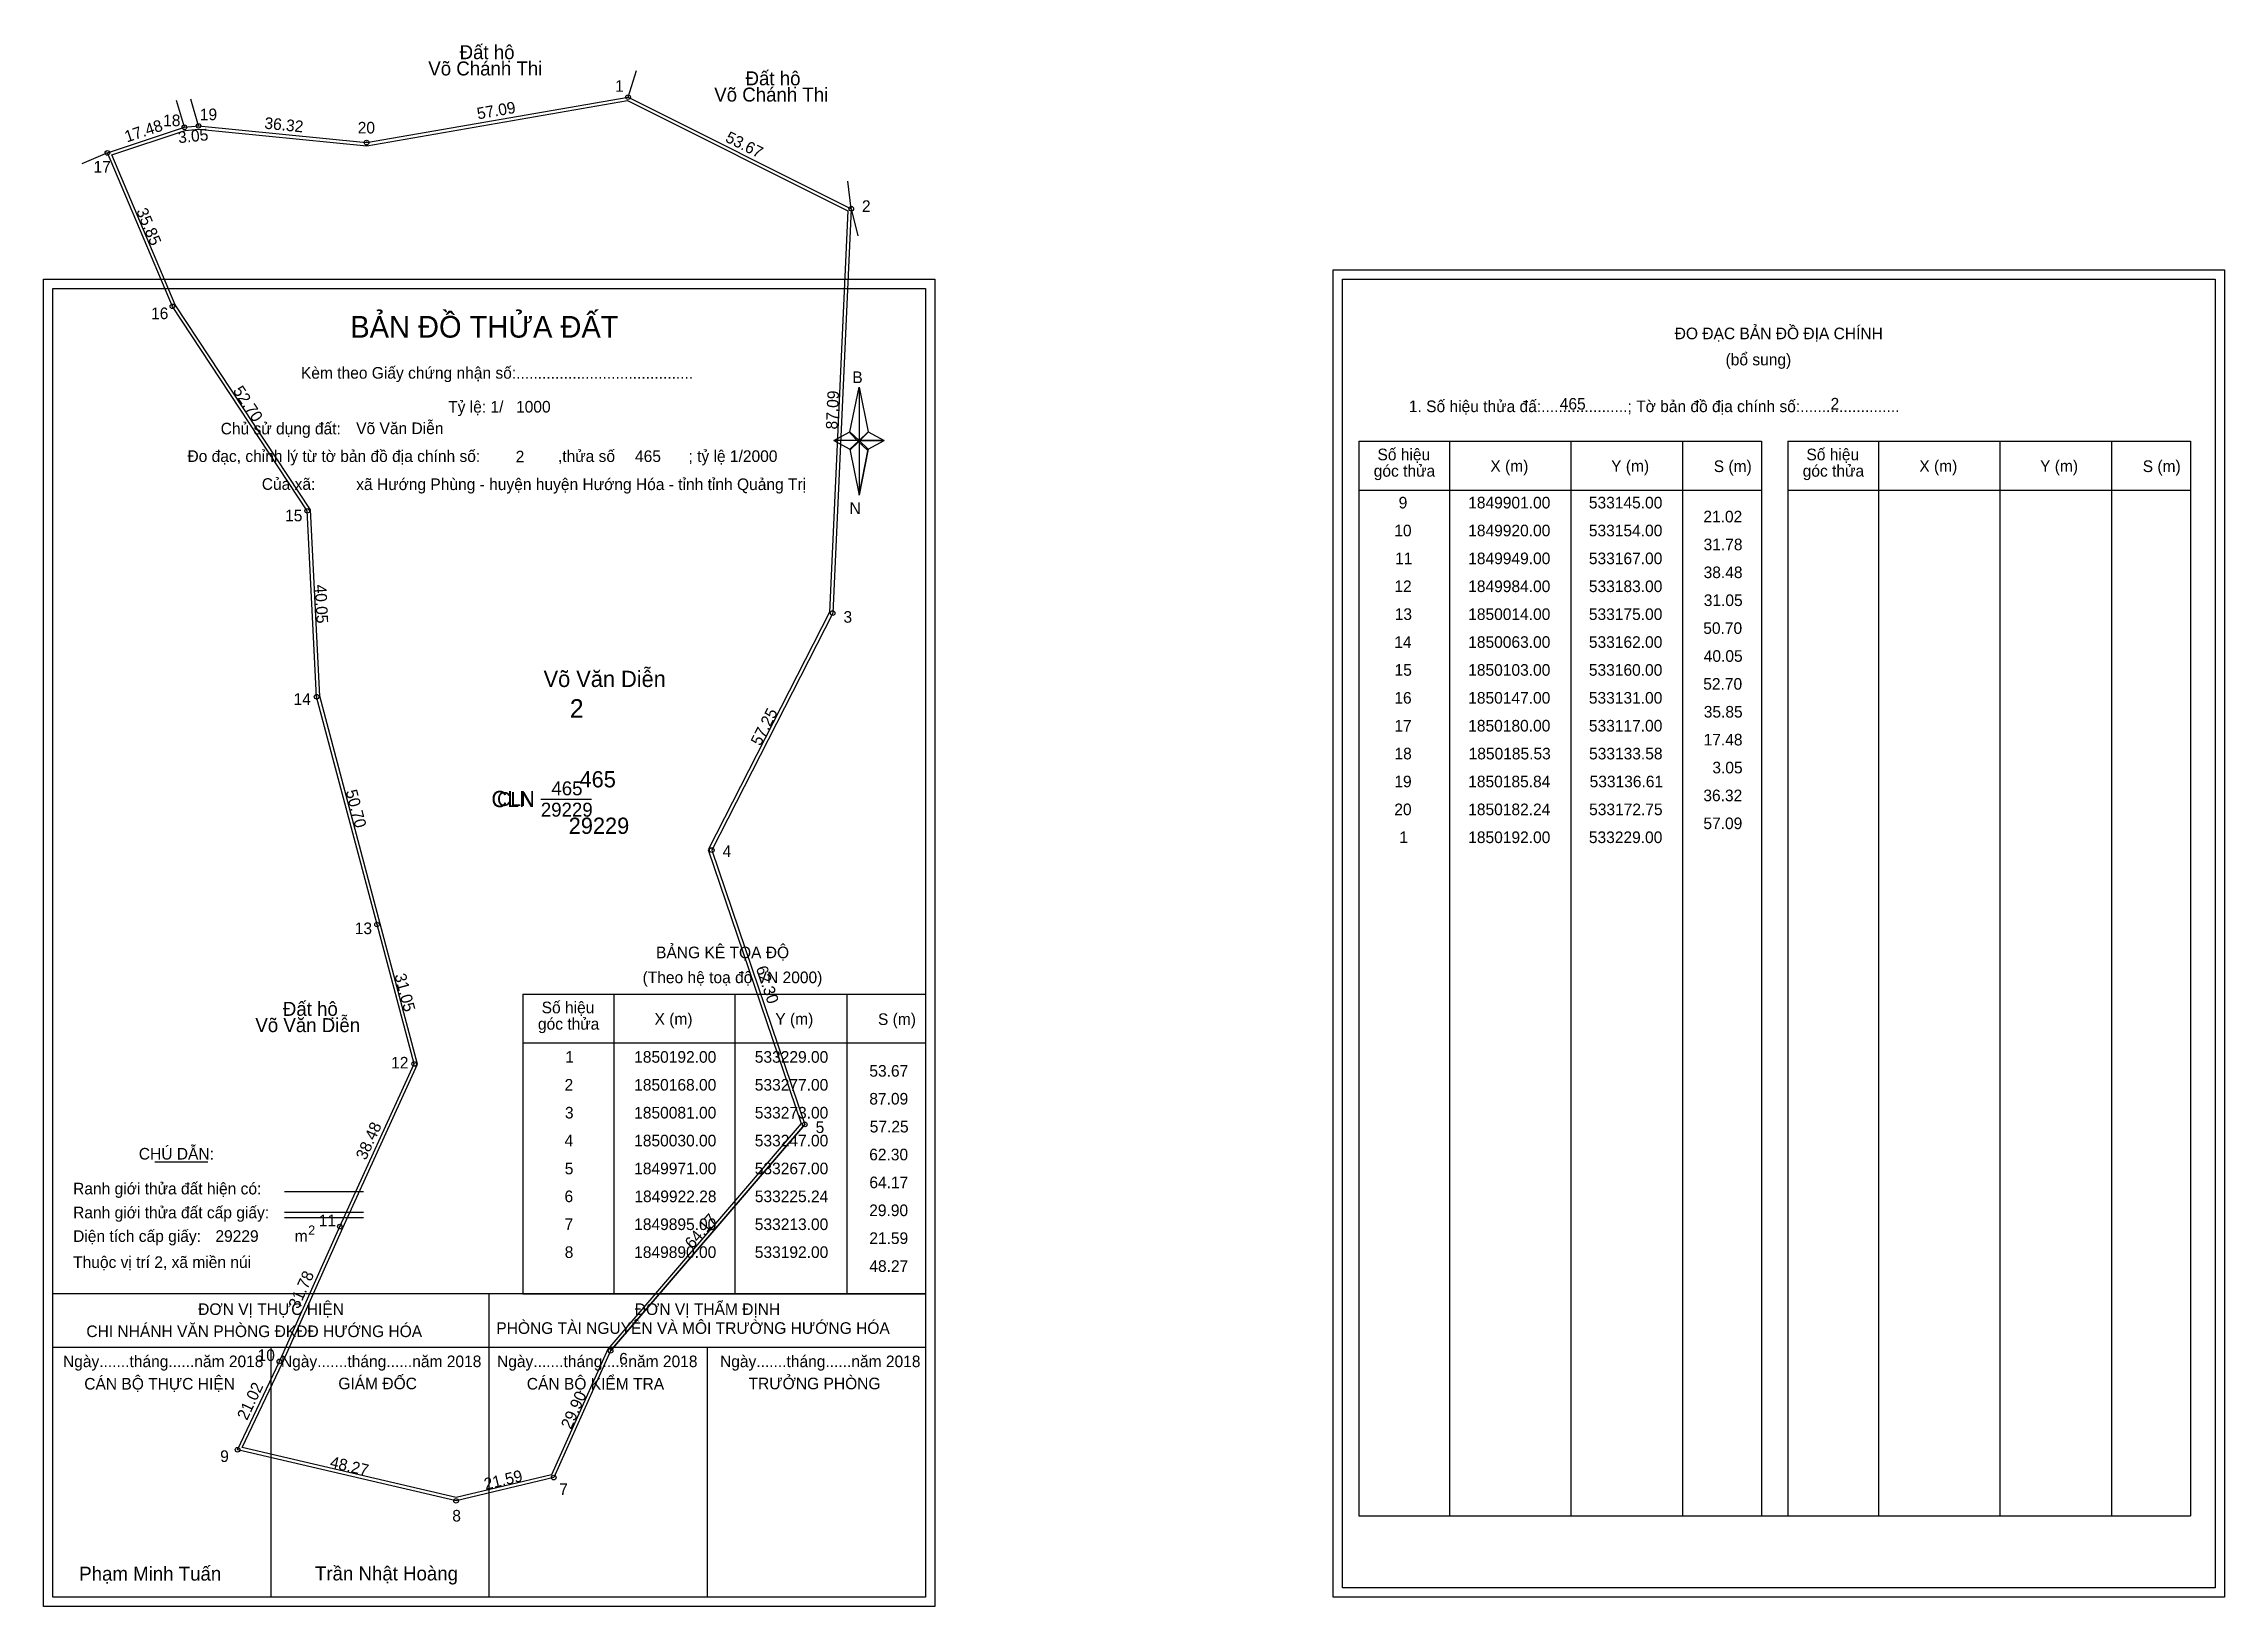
# Model space of a CAD drawing. Extents: x 533103 to 533572, y 1849867 to 1850204.
import ezdxf

# ---------------------------------------------------------------- set-up
doc = ezdxf.new("R2010")
doc.units = 0
for name, color, linetype in [('Level 1', 7, 'Continuous'), ('Level 10', 7, 'Continuous'), ('Level 11', 7, 'Continuous'), ('Level 13', 7, 'Continuous'), ('Level 2', 7, 'Continuous'), ('Level 27', 7, 'Continuous'), ('Level 3', 7, 'Continuous'), ('Level 36', 7, 'Continuous'), ('Level 4', 7, 'Continuous'), ('Level 49', 7, 'Continuous'), ('Level 5', 7, 'Continuous'), ('Level 53', 7, 'Continuous'), ('Level 55', 7, 'Continuous'), ('Level 6', 7, 'Continuous'), ('Level 63', 7, 'Continuous'), ('Level 7', 7, 'Continuous'), ('Level 9', 7, 'Continuous')]:
    doc.layers.add(name, color=color, linetype=linetype)

msp = doc.modelspace()

# ---------------------------------------------------------------- linework, layer by layer
at = {"layer": 'Level 1'}
for p, q in [((533105.3, 1850150.86), (533105.3, 1850150.86)), ((533382.62, 1850152.86), (533382.62, 1850152.86)), ((533276.72, 1850119.98), (533278.69, 1850129.62)), ((533278.69, 1850129.62), (533278.69, 1850118.1)), ((533278.69, 1850129.62), (533280.65, 1850119.98)), ((533273.27, 1850118.1), (533276.72, 1850119.98)), ((533276.72, 1850119.98), (533278.69, 1850118.1)), ((533278.54, 1850117.88), (533276.72, 1850119.76)), ((533278.69, 1850118.1), (533276.72, 1850116.26)), ((533278.54, 1850117.88), (533276.72, 1850116.04)), ((533276.72, 1850116.04), (533278.54, 1850117.88)), ((533280.51, 1850119.76), (533278.54, 1850117.88)), ((533278.54, 1850117.88), (533280.51, 1850119.76)), ((533280.51, 1850116.04), (533278.54, 1850117.88)), ((533280.65, 1850119.98), (533278.69, 1850118.1)), ((533278.69, 1850118.1), (533278.69, 1850106.4)), ((533278.69, 1850118.1), (533284.1, 1850118.1)), ((533278.69, 1850118.1), (533280.65, 1850116.26)), ((533280.65, 1850116.26), (533284.1, 1850118.1)), ((533386.15, 1850118.01), (533472.75, 1850118.01)), ((533405.74, 1849886.74), (533405.74, 1850118.01)), ((533431.81, 1849886.74), (533431.81, 1850118.01)), ((533455.79, 1850118.01), (533455.79, 1849886.74)), ((533472.75, 1850118.01), (533472.75, 1849886.74)), ((533478.41, 1850118.01), (533565.01, 1850118.01)), ((533498, 1849886.74), (533498, 1850118.01)), ((533524.07, 1849886.74), (533524.07, 1850118.01)), ((533548.04, 1850118.01), (533548.04, 1849886.74)), ((533565.01, 1850118.01), (533565.01, 1849886.74)), ((533276.72, 1850116.26), (533278.69, 1850106.4)), ((533280.65, 1850116.26), (533278.69, 1850106.4)), ((533386.15, 1850107.48), (533472.75, 1850107.48)), ((533478.41, 1850107.48), (533565.01, 1850107.48)), ((533206.39, 1849999.04), (533292.99, 1849999.04)), ((533225.98, 1849934.51), (533225.98, 1849999.04)), ((533252.05, 1849934.51), (533252.05, 1849999.04)), ((533276.02, 1849999.04), (533276.02, 1849934.51)), ((533206.39, 1849988.51), (533292.99, 1849988.51)), ((533127.21, 1849962.93), (533138.62, 1849962.93)), ((533155.08, 1849956.52), (533172.09, 1849956.52)), ((533155.08, 1849952.08), (533172.09, 1849952.08)), ((533155.08, 1849950.98), (533172.09, 1849950.98)), ((533212.12, 1849934.51), (533105.29, 1849934.51)), ((533292.99, 1849934.51), (533188.15, 1849934.51)), ((533199.14, 1849869.29), (533199.14, 1849934.51)), ((533206.39, 1849934.51), (533292.99, 1849934.51)), ((533292.99, 1849922.96), (533105.29, 1849922.96)), ((533152.22, 1849869.29), (533152.22, 1849922.96)), ((533246.07, 1849869.29), (533246.07, 1849922.96)), ((533386.15, 1849886.74), (533565.01, 1849886.74)), ((533292.99, 1849869.29), (533292.99, 1849869.29)), ((533570.32, 1849871.29), (533570.32, 1849871.29))]:
    msp.add_line(p, q, dxfattribs=at)
for points in [[(533276.72, 1850119.98), (533278.69, 1850129.62), (533278.69, 1850118.1)], [(533273.27, 1850118.1), (533276.72, 1850116.26), (533278.69, 1850118.1)], [(533278.69, 1850118.1), (533280.65, 1850119.98), (533284.1, 1850118.1)], [(533278.69, 1850118.1), (533278.69, 1850106.4), (533280.65, 1850116.26)]]:
    msp.add_lwpolyline(points, close=True, dxfattribs=at)
at = {"layer": 'Level 10'}
msp.add_line((533225.24, 1849922.28), (533267, 1849971), dxfattribs=at)
for points in [[(533117, 1850180), (533133.58, 1850185.53), (533136.61, 1850185.84), (533172.75, 1850182.24), (533229, 1850192), (533277, 1850168), (533273, 1850081), (533247, 1850030), (533267, 1849971), (533225.24, 1849922.28), (533213, 1849895), (533192, 1849890), (533145, 1849901), (533154, 1849920), (533167, 1849949), (533183, 1849984), (533175, 1850014), (533162, 1850063), (533160, 1850103), (533131, 1850147)], [(533117.94, 1850179.58), (533133.73, 1850184.84), (533136.61, 1850185.14), (533172.78, 1850181.53), (533228.89, 1850191.27), (533276.28, 1850167.58), (533272.31, 1850081.18), (533246.24, 1850030.05), (533266.21, 1849971.15), (533224.64, 1849922.66), (533212.5, 1849895.6), (533192, 1849890.72), (533146, 1849901.48), (533154.64, 1849919.71), (533167.64, 1849948.71), (533183.74, 1849983.94), (533175.68, 1850014.18), (533162.7, 1850063.11), (533160.69, 1850103.23), (533131.62, 1850147.33)]]:
    msp.add_lwpolyline(points, close=True, dxfattribs=at)
at = {"layer": 'Level 11'}
for centre in [(533229, 1850192), (533133.58, 1850185.53), (533136.61, 1850185.84), (533117, 1850180), (533117, 1850180), (533172.75, 1850182.24), (533277, 1850168), (533131, 1850147), (533160, 1850103), (533273, 1850081), (533162, 1850063), (533247, 1850030), (533175, 1850014), (533183, 1849984), (533267, 1849971), (533167, 1849949), (533154, 1849920), (533225.24, 1849922.28), (533145, 1849901), (533213, 1849895), (533192, 1849890)]:
    msp.add_circle(centre, 0.5, dxfattribs=at)
at = {"layer": 'Level 27'}
for p, q in [((533229, 1850192), (533230.83, 1850197.71)), ((533133.58, 1850185.53), (533131.9, 1850191.29)), ((533136.61, 1850185.84), (533134.93, 1850191.6)), ((533117, 1850180), (533111.49, 1850177.63)), ((533277, 1850168), (533276.27, 1850173.96)), ((533277, 1850168), (533278.38, 1850162.16))]:
    msp.add_line(p, q, dxfattribs=at)
at = {"layer": 'Level 3'}
for p, q in [((533386.15, 1850118.01), (533386.15, 1849886.74)), ((533478.41, 1850118.01), (533478.41, 1849886.74)), ((533206.39, 1849999.04), (533206.39, 1849934.51))]:
    msp.add_line(p, q, dxfattribs=at)
at = {"layer": 'Level 63'}
for points in [[(533103.29, 1850152.86), (533294.99, 1850152.86), (533294.99, 1849867.29), (533103.29, 1849867.29)], [(533105.29, 1850150.86), (533292.99, 1850150.86), (533292.99, 1849869.29), (533105.29, 1849869.29)], [(533380.62, 1850154.86), (533572.32, 1850154.86), (533572.32, 1849869.29), (533380.62, 1849869.29)], [(533382.62, 1850152.86), (533570.32, 1850152.86), (533570.32, 1849871.29), (533382.62, 1849871.29)]]:
    msp.add_lwpolyline(points, close=True, dxfattribs=at)
at = {"layer": 'Level 9'}
msp.add_line((533210.22, 1850041), (533221.13, 1850041), dxfattribs=at)

# ---------------------------------------------------------------- texts
at = {"layer": 'Level 1'}
for s, height, p in [('BẢN ĐỒ THỬA ĐẤT', 4.6657, (533169.26, 1850140.27)), ('ĐO ĐẠC BẢN ĐỒ ĐỊA CHÍNH', 2.5, (533454.1, 1850139.92)), ('(bổ sung)', 2.5, (533465.04, 1850134.3)), ('Kèm theo Giấy chứng nhận số:.........................................', 2.5, (533158.64, 1850131.44)), ('B', 2.5, (533277.23, 1850130.5)), ('1. Số hiệu thửa đấ:....................; Tờ bản đồ địa chính số:.......................', 2.5, (533396.93, 1850124.24)), ('Chủ sử dụng đất:', 2.5, (533141.38, 1850119.45)), ('Đo đạc, chỉnh lý từ tờ bản đồ địa chính số:                  ,thửa số                 ; tỷ lệ 1/2000', 2.5, (533134.23, 1850113.52)), ('góc thửa', 2.5, (533389.37, 1850110.35)), ('Số hiệu', 2.5, (533390.17, 1850113.88)), ('X (m)', 2.5, (533414.45, 1850111.4)), ('Y (m)', 2.5, (533440.43, 1850111.4)), ('S (m)', 2.5, (533462.5, 1850111.35)), ('góc thửa', 2.5, (533481.63, 1850110.35)), ('Số hiệu', 2.5, (533482.43, 1850113.88)), ('X (m)', 2.5, (533506.71, 1850111.4)), ('Y (m)', 2.5, (533532.68, 1850111.4)), ('S (m)', 2.5, (533554.76, 1850111.35)), ('Của xã:', 2.5, (533150.22, 1850107.52)), ('N', 2.5, (533276.63, 1850102.33)), ('BẢNG KÊ TỌA ĐỘ', 2.5, (533235.02, 1850006.74)), ('(Theo hệ toạ độ VN 2000)', 2.5, (533232.12, 1850001.38)), ('Số hiệu', 2.5, (533210.41, 1849994.9)), ('góc thửa', 2.5, (533209.61, 1849991.37)), ('X (m)', 2.5, (533234.69, 1849992.43)), ('Y (m)', 2.5, (533260.66, 1849992.43)), ('S (m)', 2.5, (533282.74, 1849992.38)), ('CHÚ DẪN:', 2.5, (533123.77, 1849963.43)), ('Ranh giới thửa đất hiện có:', 2.5, (533109.64, 1849955.93)), ('Ranh giới thửa đất cấp giấy:', 2.5, (533109.64, 1849950.79)), ('2', 2, (533160.2, 1849947.24)), ('Diện tích cấp giấy:', 2.5, (533109.64, 1849945.71)), ('m', 2.5, (533157.3, 1849945.73)), ('Thuộc vị trí 2, xã miền núi', 2.5, (533109.64, 1849940.11)), ('ĐƠN VỊ THỰC HIỆN', 2.5, (533136.53, 1849929.99)), ('ĐƠN VỊ THẨM ĐỊNH', 2.5, (533230.43, 1849929.99)), ('CHI NHÁNH VĂN PHÒNG ĐKĐĐ HƯỚNG HÓA', 2.5, (533112.49, 1849925.23)), ('PHÒNG TÀI NGUYÊN VÀ MÔI TRƯỜNG HƯỚNG HÓA', 2.5, (533200.66, 1849925.92)), ('Ngày.......tháng......năm 2018', 2.5, (533107.46, 1849918.76)), ('Ngày.......tháng......năm 2018', 2.5, (533154.33, 1849918.76)), ('Ngày.......tháng......năm 2018', 2.5, (533200.81, 1849918.76)), ('Ngày.......tháng......năm 2018', 2.5, (533248.77, 1849918.76)), ('CÁN BỘ THỰC HIỆN', 2.5, (533112.04, 1849913.94)), ('GIÁM ĐỐC', 2.5, (533166.68, 1849914)), ('CÁN BỘ KIỂM TRA', 2.5, (533207.22, 1849913.94)), ('TRƯỞNG PHÒNG', 2.5, (533254.91, 1849914)), ('Phạm Minh Tuấn', 3, (533110.95, 1849872.83)), ('Trần Nhật Hoàng', 3, (533161.65, 1849872.88))]:
    msp.add_text(s, height=height, dxfattribs=at).set_placement(p)
at = {"layer": 'Level 11'}
msp.add_text('Tỷ lệ: 1/', height=2.5, dxfattribs=at).set_placement((533190.3, 1850124.13))
at = {"layer": 'Level 13'}
for s, p in [('CLN', (533200.83, 1850039.5)), ('465', (533212.5, 1850041.8)), ('29229', (533210.23, 1850037.2))]:
    msp.add_text(s, height=3, dxfattribs=at).set_placement(p)
at = {"layer": 'Level 2'}
msp.add_text('Võ Văn Diễn', height=3.5, dxfattribs=at).set_placement((533210.83, 1850065.1))
at = {"layer": 'Level 3'}
msp.add_text('CLN', height=3.5, dxfattribs=at).set_placement((533199.6, 1850039.25))
at = {"layer": 'Level 36'}
for s, p in [('Đất hộ', (533192.76, 1850200.18)), ('Võ Chánh Thi', (533186.03, 1850196.68)), ('Đất hộ', (533254.26, 1850194.56)), ('Võ Chánh Thi', (533247.53, 1850191.06)), ('Đất hộ', (533154.75, 1849994.35)), ('Võ Văn Diễn', (533148.84, 1849990.85))]:
    msp.add_text(s, height=3, dxfattribs=at).set_placement(p)
at = {"layer": 'Level 4'}
msp.add_text('465', height=3.5, dxfattribs=at).set_placement((533218.56, 1850043.5))
at = {"layer": 'Level 49'}
for s, rotation, p in [('57.09', 9.8435, (533196.72, 1850187.21)), ('17.48', 18.4453, (533121.2, 1850182.24)), ('3.05', 5.8416, (533132.34, 1850182.09)), ('36.32', 354.3114, (533150.7, 1850185.24)), ('53.67', 333.4349, (533249.72, 1850182.54)), ('35.85', 292.9887, (533123.16, 1850167.53)), ('52.70', 303.3885, (533143.92, 1850128.85)), ('87.09', 87.3676, (533274.01, 1850120.46)), ('40.05', 272.8624, (533161.6, 1850087.07)), ('57.25', 62.9873, (533257.46, 1850052.27)), ('50.70', 284.8586, (533168.22, 1850042.66)), ('62.30', 288.7258, (533256.44, 1850004.63)), ('31.05', 284.9314, (533178.73, 1850003.1)), ('38.48', 65.4328, (533172.59, 1849963.15)), ('64.17', 49.3987, (533242.86, 1849944.07)), ('31.78', 65.8545, (533158.11, 1849931.13)), ('21.02', 64.6538, (533147.03, 1849907.16)), ('29.90', 65.8352, (533216.72, 1849905.24)), ('48.27', 346.8274, (533164.72, 1849897.21)), ('21.59', 13.3925, (533198.35, 1849892.33))]:
    msp.add_text(s, height=2.5, rotation=rotation, dxfattribs=at).set_placement(p)
at = {"layer": 'Level 5'}
msp.add_text('29229', height=3.5, dxfattribs=at).set_placement((533216.23, 1850033.5))
at = {"layer": 'Level 53'}
for s, p in [('9', (533394.73, 1850103.52)), ('1849901.00', (533409.69, 1850103.52)), ('533145.00', (533435.64, 1850103.52)), ('10', (533393.79, 1850097.52)), ('1849920.00', (533409.69, 1850097.52)), ('533154.00', (533435.64, 1850097.52)), ('21.02', (533460.26, 1850100.52)), ('11', (533393.95, 1850091.52)), ('1849949.00', (533409.69, 1850091.52)), ('533167.00', (533435.64, 1850091.52)), ('31.78', (533460.32, 1850094.52)), ('38.48', (533460.32, 1850088.52)), ('12', (533393.8, 1850085.52)), ('1849984.00', (533409.69, 1850085.52)), ('533183.00', (533435.64, 1850085.52)), ('31.05', (533460.35, 1850082.52)), ('13', (533393.88, 1850079.52)), ('1850014.00', (533409.69, 1850079.52)), ('533175.00', (533435.64, 1850079.52)), ('14', (533393.79, 1850073.52)), ('1850063.00', (533409.69, 1850073.52)), ('533162.00', (533435.64, 1850073.52)), ('50.70', (533460.24, 1850076.52)), ('40.05', (533460.35, 1850070.52)), ('15', (533393.85, 1850067.52)), ('1850103.00', (533409.69, 1850067.52)), ('533160.00', (533435.64, 1850067.52)), ('52.70', (533460.24, 1850064.52)), ('16', (533393.8, 1850061.52)), ('1850147.00', (533409.69, 1850061.52)), ('533131.00', (533435.64, 1850061.52)), ('17', (533393.81, 1850055.52)), ('1850180.00', (533409.69, 1850055.52)), ('533117.00', (533435.64, 1850055.52)), ('35.85', (533460.35, 1850058.52)), ('18', (533393.83, 1850049.52)), ('1850185.53', (533409.78, 1850049.52)), ('533133.58', (533435.68, 1850049.52)), ('17.48', (533460.32, 1850052.52)), ('3.05', (533462.2, 1850046.52)), ('19', (533393.8, 1850043.52)), ('1850185.84', (533409.69, 1850043.52)), ('533136.61', (533435.8, 1850043.52)), ('36.32', (533460.26, 1850040.52)), ('20', (533393.79, 1850037.52)), ('1850182.24', (533409.69, 1850037.52)), ('533172.75', (533435.69, 1850037.52)), ('1', (533394.87, 1850031.52)), ('1850192.00', (533409.69, 1850031.52)), ('533229.00', (533435.64, 1850031.52)), ('57.09', (533460.27, 1850034.52)), ('1', (533215.49, 1849984.26)), ('1850192.00', (533230.31, 1849984.26)), ('533229.00', (533256.25, 1849984.26)), ('53.67', (533280.89, 1849981.26)), ('2', (533215.34, 1849978.26)), ('1850168.00', (533230.31, 1849978.26)), ('533277.00', (533256.25, 1849978.26)), ('87.09', (533280.88, 1849975.26)), ('3', (533215.42, 1849972.26)), ('1850081.00', (533230.31, 1849972.26)), ('533273.00', (533256.25, 1849972.26)), ('4', (533215.33, 1849966.26)), ('1850030.00', (533230.31, 1849966.26)), ('533247.00', (533256.25, 1849966.26)), ('57.25', (533280.97, 1849969.26)), ('5', (533215.38, 1849960.26)), ('1849971.00', (533230.31, 1849960.26)), ('533267.00', (533256.25, 1849960.26)), ('62.30', (533280.86, 1849963.26)), ('64.17', (533280.89, 1849957.26)), ('6', (533215.33, 1849954.26)), ('1849922.28', (533230.35, 1849954.26)), ('533225.24', (533256.25, 1849954.26)), ('29.90', (533280.86, 1849951.26)), ('7', (533215.34, 1849948.26)), ('1849895.00', (533230.31, 1849948.26)), ('533213.00', (533256.25, 1849948.26)), ('8', (533215.37, 1849942.26)), ('1849890.00', (533230.31, 1849942.26)), ('533192.00', (533256.25, 1849942.26)), ('21.59', (533280.88, 1849945.26)), ('48.27', (533280.89, 1849939.26))]:
    msp.add_text(s, height=2.5, dxfattribs=at).set_placement(p)
at = {"layer": 'Level 55'}
for s, height, p in [('457', 0.11, (533228.88, 1850191.89)), ('1', 0.4, (533228.89, 1850192)), ('0', 0.11, (533228.96, 1850191.89)), ('0', 0.11, (533228.96, 1850191.89)), ('18', 0.4, (533133.3, 1850185.53)), ('0', 0.11, (533133.54, 1850185.42)), ('19', 0.4, (533136.33, 1850185.84)), ('457', 0.11, (533136.49, 1850185.73)), ('0', 0.11, (533136.57, 1850185.73)), ('17', 0.4, (533116.72, 1850180)), ('0', 0.11, (533116.96, 1850179.89)), ('0', 0.11, (533116.96, 1850179.89)), ('20', 0.4, (533172.47, 1850182.24)), ('457', 0.11, (533172.63, 1850182.13)), ('2', 0.4, (533276.86, 1850168)), ('0', 0.11, (533276.96, 1850167.89)), ('0', 0.11, (533276.96, 1850167.89)), ('0', 0.11, (533276.96, 1850167.89)), ('0', 0.11, (533276.96, 1850167.89)), ('16', 0.4, (533130.72, 1850147)), ('0', 0.11, (533130.96, 1850146.89)), ('0', 0.11, (533130.96, 1850146.89)), ('15', 0.4, (533159.72, 1850103)), ('0', 0.11, (533159.96, 1850102.89)), ('0', 0.11, (533159.96, 1850102.89)), ('3', 0.4, (533272.88, 1850081)), ('0', 0.11, (533272.96, 1850080.89)), ('0', 0.11, (533272.96, 1850080.89)), ('14', 0.4, (533161.71, 1850063)), ('0', 0.11, (533161.96, 1850062.89)), ('0', 0.11, (533161.96, 1850062.89)), ('4', 0.4, (533246.86, 1850030)), ('0', 0.11, (533246.96, 1850029.89)), ('0', 0.11, (533246.96, 1850029.89)), ('13', 0.4, (533174.73, 1850014)), ('0', 0.11, (533174.96, 1850013.89)), ('0', 0.11, (533174.96, 1850013.89)), ('12', 0.4, (533182.72, 1849984)), ('0', 0.11, (533182.96, 1849983.89)), ('0', 0.11, (533182.96, 1849983.89)), ('5', 0.4, (533266.87, 1849971)), ('0', 0.11, (533266.96, 1849970.89)), ('0', 0.11, (533266.96, 1849970.89)), ('11', 0.4, (533166.74, 1849949)), ('0', 0.11, (533166.96, 1849948.89)), ('0', 0.11, (533166.96, 1849948.89)), ('6', 0.4, (533225.1, 1849922.28)), ('0', 0.11, (533225.2, 1849922.17)), ('0', 0.11, (533225.2, 1849922.17)), ('10', 0.4, (533153.72, 1849920)), ('0', 0.11, (533153.96, 1849919.89)), ('0', 0.11, (533153.96, 1849919.89)), ('9', 0.4, (533144.86, 1849901)), ('0', 0.11, (533144.96, 1849900.89)), ('0', 0.11, (533144.96, 1849900.89)), ('7', 0.4, (533212.87, 1849895)), ('0', 0.11, (533212.96, 1849894.89)), ('0', 0.11, (533212.96, 1849894.89)), ('8', 0.4, (533191.87, 1849890)), ('0', 0.11, (533191.96, 1849889.89)), ('0', 0.11, (533191.96, 1849889.89))]:
    msp.add_text(s, height=height, dxfattribs=at).set_placement(p)
at = {"layer": 'Level 6'}
for s, p in [('465', (533429.38, 1850124.78)), ('2', (533487.62, 1850124.8)), ('Võ Văn Diễn', (533170.52, 1850119.51)), ('1000', (533204.9, 1850124.15)), ('2', (533204.82, 1850113.43)), ('465', (533230.49, 1850113.51)), ('xã Hướng Phùng - huyện huyện Hướng Hóa - tỉnh tỉnh Quảng Trị', (533170.53, 1850107.47)), ('29229', (533140.24, 1849945.72))]:
    msp.add_text(s, height=2.5, dxfattribs=at).set_placement(p)
at = {"layer": 'Level 7'}
msp.add_text('2', height=4, dxfattribs=at).set_placement((533216.46, 1850058.47))
at = {"layer": 'Level 9'}
for s, p in [('1', (533226.2, 1850193.16)), ('18', (533129, 1850185.76)), ('19', (533136.89, 1850187.05)), ('20', (533170.85, 1850184.19)), ('17', (533114.04, 1850175.78)), ('2', (533279.3, 1850167.31)), ('16', (533126.4, 1850144.24)), ('15', (533155.23, 1850100.75)), ('3', (533275.32, 1850078.93)), ('14', (533157.06, 1850061.26)), ('4', (533249.33, 1850028.52)), ('13', (533170.21, 1850011.93)), ('12', (533178.04, 1849983.02)), ('5', (533269.34, 1849969.14)), ('11', (533162.46, 1849949.07)), ('10', (533149.31, 1849920.09)), ('6', (533227.09, 1849919.32)), ('9', (533141.27, 1849898.36)), ('7', (533214.2, 1849891.28)), ('8', (533191.19, 1849885.55))]:
    msp.add_text(s, height=2.5, dxfattribs=at).set_placement(p)

doc.saveas('drawing.dxf')
